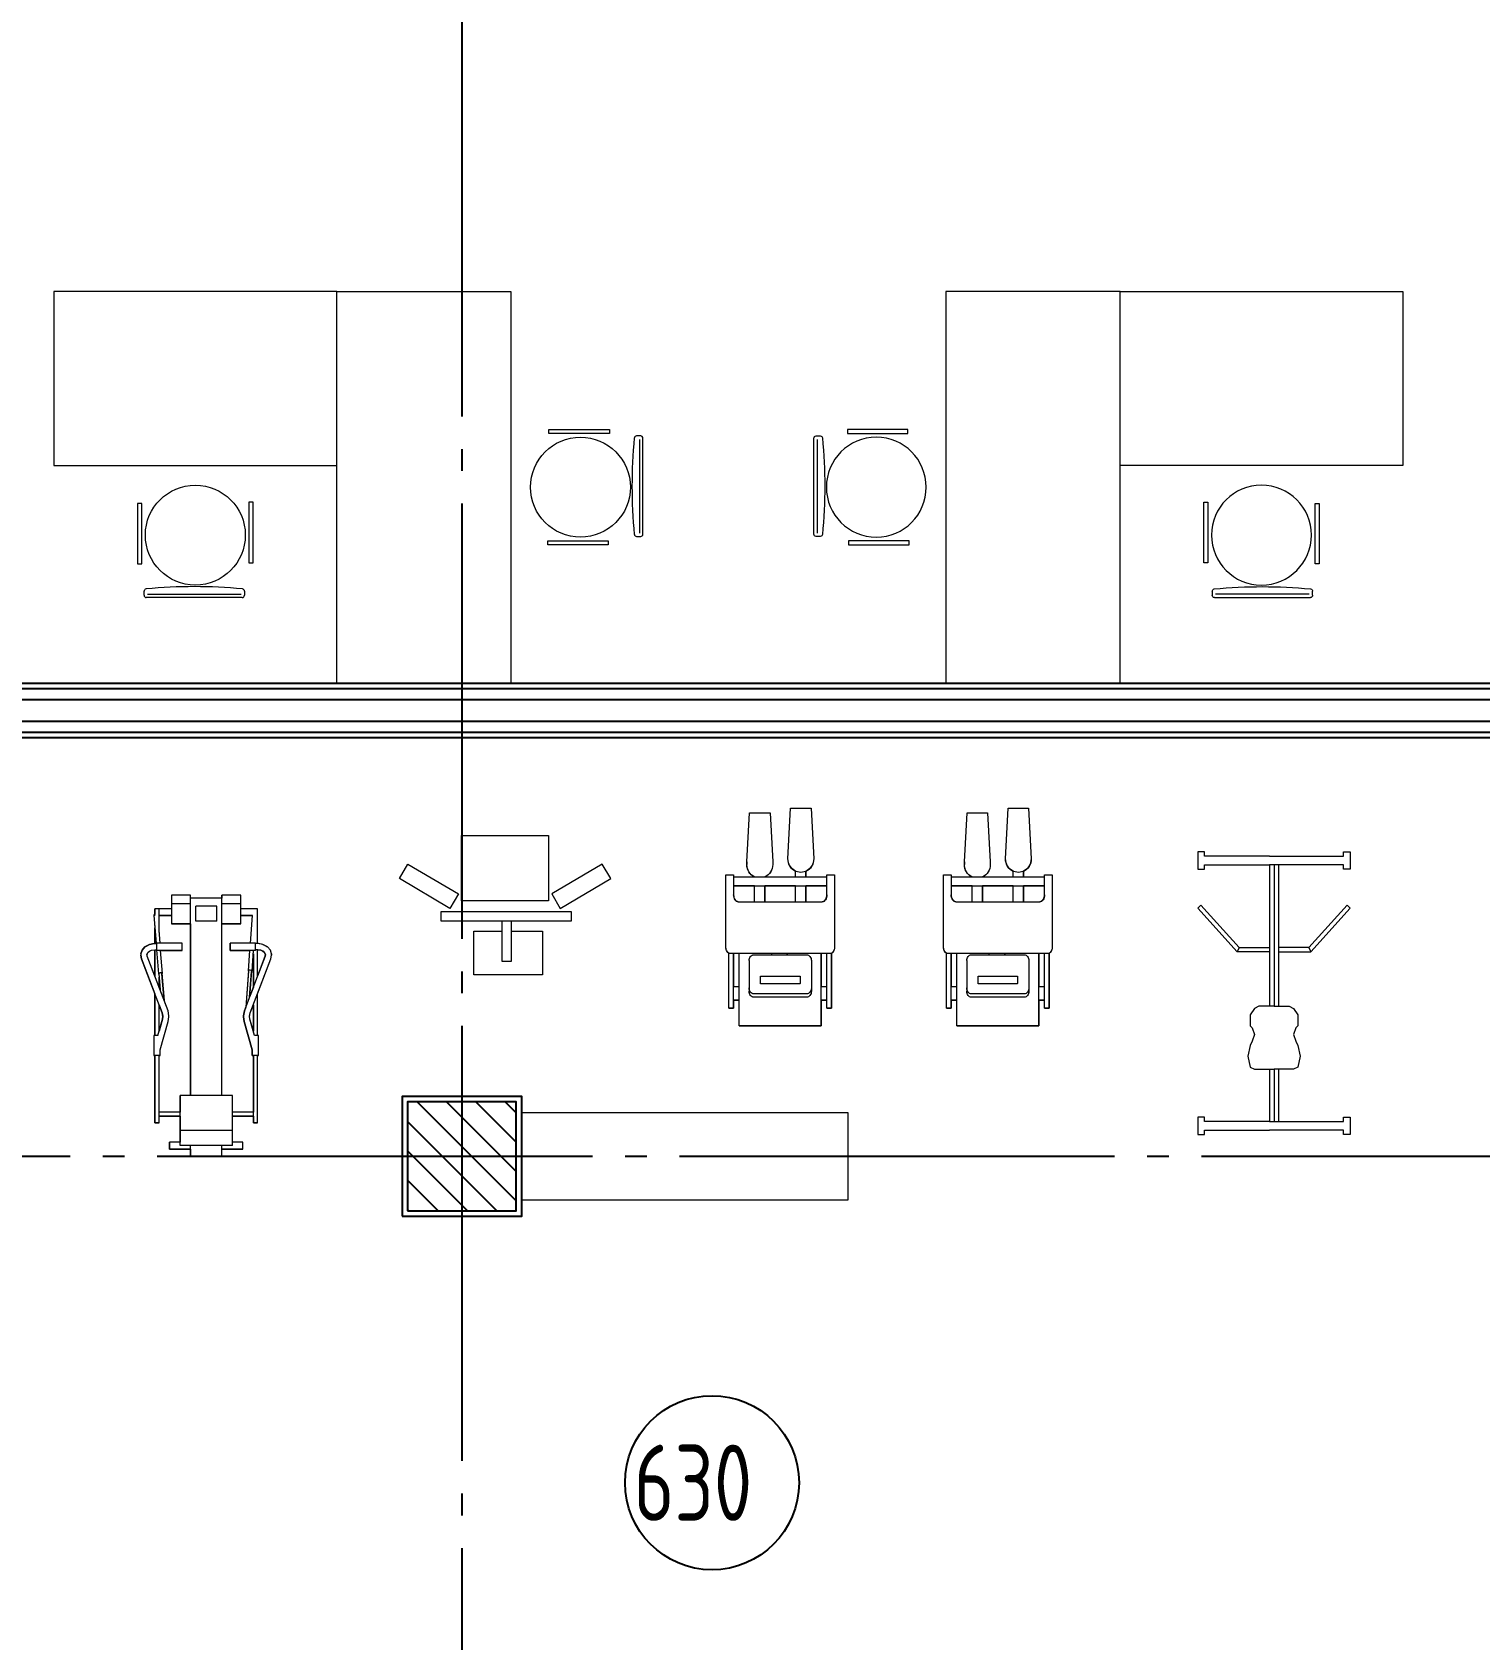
# Model space of a CAD drawing. Header units: millimetres. Extents: x -4830 to 49130, y -6610 to 29660.
# Drawn here: x 16025 to 22679, y 778 to 8166 of the extents above; entities that cross this region are included whole.
import ezdxf

# ---------------------------------------------------------------- set-up
doc = ezdxf.new("R2010")
doc.units = ezdxf.units.MM
doc.linetypes.add('ГОСТ 2.303 5', pattern=[24, 20, -1.5, 1, -1.5])
doc.layers.add('Оборудование', color=5, linetype='Continuous', lineweight=18)
doc.layers.add('оси', color=40, linetype='Continuous')
doc.layers.add('текст', color=82, linetype='Continuous')
doc.styles.add('ГОСТ 2.304', font='CS_Gost2304.shx')

# ---------------------------------------------------------------- blocks, each defined once
blk = doc.blocks.new('ТР08 500х1000')
at = {"layer": 'Оборудование'}
for p, q in [((-377.1, 0), (-377.1, -1.7)), ((-377.1, 0), (0, 0)), ((0, 0), (0, -331.6)), ((0, 0), (-377.1, 0)), ((-377.1, 0), (-377.1, -118.1)), ((-377.1, -1.7), (-377.1, -6.6)), ((-377.1, -6.6), (-377.1, -14.7)), ((-377.1, -14.7), (-377.1, -25.6)), ((-377.1, -25.6), (-377.1, -39.1)), ((-377.1, -39.1), (-377.1, -54.6)), ((-377.1, -54.6), (-377.1, -71.7)), ((-377.1, -71.7), (-377.1, -331.6)), ((0, -118.1), (0, 0)), ((-424.3, -81.6), (-402.9, -81.6)), ((-424.3, -81.6), (-424.3, -333.4)), ((-424.3, -81.6), (-424.3, -333.4)), ((-402.9, -81.6), (-424.3, -81.6)), ((-402.9, -81.6), (-402.9, -331.6)), ((-402.9, -118.1), (-402.9, -81.6)), ((-402.9, -118.1), (-377.1, -118.1)), ((-377.1, -118.1), (-402.9, -118.1)), ((-327.8, -143.4), (-329.8, -148)), ((-325.2, -139.3), (-327.8, -143.4)), ((-321.9, -135.9), (-325.2, -139.3)), ((-318.2, -133.4), (-321.9, -135.9)), ((-314.2, -131.9), (-318.2, -133.4)), ((-314.2, -147.5), (-318.2, -149)), ((-310, -131.4), (-314.2, -131.9)), ((-310, -146.9), (-314.2, -147.5)), ((-67.1, -131.4), (-310, -131.4)), ((-67.1, -146.9), (-310, -146.9)), ((-63, -131.9), (-67.1, -131.4)), ((-63, -147.5), (-67.1, -146.9)), ((-58.9, -133.4), (-63, -131.9)), ((-58.9, -149), (-63, -147.5)), ((-55.2, -135.9), (-58.9, -133.4)), ((-52, -139.3), (-55.2, -135.9)), ((-49.3, -143.4), (-52, -139.3)), ((-47.3, -148), (-49.3, -143.4)), ((0, -118.1), (25.7, -118.1)), ((25.7, -118.1), (0, -118.1)), ((25.7, -81.6), (47.1, -81.6)), ((25.7, -81.6), (25.7, -331.6)), ((47.1, -81.6), (25.7, -81.6)), ((25.7, -81.6), (25.7, -118.1)), ((47.1, -81.6), (47.1, -333.4)), ((47.1, -333.4), (47.1, -81.6)), ((-402.9, -180.3), (-377.1, -180.3)), ((-402.9, -331.6), (-402.9, -180.3)), ((-402.9, -180.3), (-377.1, -180.3)), ((-377.1, -180.3), (-377.1, -331.6)), ((-331, -153.1), (-331.4, -158.3)), ((-331.4, -299.5), (-331.4, -158.3)), ((-331, -168.6), (-331.4, -173.9)), ((-329.8, -148), (-331, -153.1)), ((-329.8, -163.6), (-331, -168.6)), ((-327.8, -158.9), (-329.8, -163.6)), ((-325.2, -154.8), (-327.8, -158.9)), ((-321.9, -151.5), (-325.2, -154.8)), ((-318.2, -149), (-321.9, -151.5)), ((-97.9, -193.1), (-279.3, -193.1)), ((-279.3, -193.1), (-279.3, -227.5)), ((-279.3, -193.1), (-279.3, -193.7)), ((-279.3, -193.7), (-279.3, -228.1)), ((-97.9, -193.1), (-97.9, -193.7)), ((-97.9, -228.1), (-97.9, -193.7)), ((-55.2, -151.5), (-58.9, -149)), ((-52, -154.8), (-55.2, -151.5)), ((-49.3, -158.9), (-52, -154.8)), ((-47.3, -163.6), (-49.3, -158.9)), ((-46.1, -153.1), (-47.3, -148)), ((-46.1, -168.6), (-47.3, -163.6)), ((-45.7, -158.3), (-46.1, -153.1)), ((-45.7, -173.9), (-46.1, -168.6)), ((-45.7, -299.5), (-45.7, -158.3)), ((0, -180.3), (25.7, -180.3)), ((0, -331.6), (0, -180.3)), ((0, -180.3), (25.7, -180.3)), ((25.7, -180.3), (25.7, -331.6)), ((-279.3, -227.5), (-279.3, -228.1)), ((-279.3, -228.1), (-97.9, -228.1)), ((-438.2, -356.6), (-438.6, -362.7)), ((-438.3, -358.1), (-438.6, -362.7)), ((-438.6, -362.7), (-438.6, -694.3)), ((-438.6, -362.7), (-438.6, -694.3)), ((-437.6, -353.6), (-438.3, -358.1)), ((-436.9, -350.8), (-438.2, -356.6)), ((-436.6, -349.8), (-437.6, -353.6)), ((-435, -345.4), (-436.9, -350.8)), ((-435.2, -346), (-436.6, -349.8)), ((-433.3, -342.3), (-435.2, -346)), ((-432.3, -340.7), (-435, -345.4)), ((-430.8, -338.7), (-433.3, -342.3)), ((-429, -336.8), (-432.3, -340.7)), ((-427.8, -335.7), (-430.8, -338.7)), ((-425.3, -334), (-429, -336.8)), ((-424.3, -333.4), (-427.8, -335.7)), ((-421.3, -332.2), (-425.3, -334)), ((-417.1, -331.6), (-421.3, -332.2)), ((-227.9, -331.6), (-417.1, -331.6)), ((40, -331.6), (-417.1, -331.6)), ((-377.1, -331.6), (-402.9, -331.6)), ((-331.4, -299.5), (-331, -304.8)), ((-331, -304.8), (-329.8, -309.8)), ((-329.8, -309.8), (-327.8, -314.5)), ((-327.8, -314.5), (-325.2, -318.5)), ((-325.2, -318.5), (-321.9, -321.9)), ((-321.9, -321.9), (-318.2, -324.4)), ((-318.2, -324.4), (-314.2, -325.9)), ((-314.2, -325.9), (-310, -326.4)), ((-310, -326.4), (-67.1, -326.4)), ((-227.9, -326.4), (-227.9, -327.7)), ((-227.9, -327.7), (-227.9, -331.6)), ((-156.4, -326.4), (-156.4, -327.7)), ((-156.4, -328), (-156.4, -326.4)), ((-156.4, -327.7), (-156.4, -331.6)), ((-156.4, -331.6), (-156.4, -328)), ((40, -331.6), (-156.4, -331.6)), ((-67.1, -326.4), (-63, -325.9)), ((-63, -325.9), (-58.9, -324.4)), ((-58.9, -324.4), (-55.2, -321.9)), ((-55.2, -321.9), (-52, -318.5)), ((-52, -318.5), (-49.3, -314.5)), ((-49.3, -314.5), (-47.3, -309.8)), ((-47.3, -309.8), (-46.1, -304.8)), ((-46.1, -304.8), (-45.7, -299.5)), ((25.7, -331.6), (0, -331.6)), ((44.2, -332.2), (40, -331.6)), ((48.2, -334), (44.2, -332.2)), ((50.7, -335.7), (47.1, -333.4)), ((51.9, -336.8), (48.2, -334)), ((53.7, -338.8), (50.7, -335.7)), ((55.2, -340.7), (51.9, -336.8)), ((56.1, -342.2), (53.7, -338.8)), ((57.8, -345.4), (55.2, -340.7)), ((58.1, -346), (56.1, -342.2)), ((59.8, -350.8), (57.8, -345.4)), ((59.6, -350.1), (58.1, -346)), ((60.6, -354.2), (59.6, -350.1)), ((61, -356.6), (59.8, -350.8)), ((61.2, -358.4), (60.6, -354.2)), ((61.4, -362.7), (61, -356.6)), ((61.4, -362.7), (61.2, -358.4)), ((61.4, -694.3), (61.4, -362.7)), ((61.4, -694.3), (61.4, -362.7)), ((61.4, -694.3), (61.4, -362.7)), ((-402.5, -595.7), (-401.6, -590.4)), ((-401.2, -589.1), (-402.4, -595)), ((-401.6, -590.4), (-399.9, -585.3)), ((-399.2, -583.8), (-401.2, -589.1)), ((-399.9, -585.3), (-397.6, -580.6)), ((-396.6, -579.1), (-399.2, -583.8)), ((-397.6, -580.6), (-394.5, -576.4)), ((-393.3, -575.2), (-396.6, -579.1)), ((-394.5, -576.4), (-390.8, -573.1)), ((-389.6, -572.3), (-393.3, -575.2)), ((-390.8, -573.1), (-386.3, -570.8)), ((-385.6, -570.5), (-389.6, -572.3)), ((-386.3, -570.8), (-381.4, -569.9)), ((-381.4, -569.9), (-385.6, -570.5)), ((-381.4, -569.9), (4.3, -569.9)), ((-381.4, -569.9), (-306.4, -569.9)), ((-306.4, -569.9), (-306.4, -642.5)), ((-306.4, -569.9), (-306.4, -642.5)), ((-259.3, -642.5), (-259.3, -569.9)), ((-259.3, -569.9), (-259.3, -642.5)), ((-259.3, -642.5), (-259.3, -569.9)), ((-259.3, -569.9), (-117.9, -569.9)), ((-117.9, -569.9), (-117.9, -642.5)), ((-117.9, -569.9), (-117.9, -642.5)), ((-70.7, -569.9), (-70.7, -642.5)), ((-70.7, -642.5), (-70.7, -569.9)), ((-70.7, -569.9), (4.3, -569.9)), ((8.5, -570.5), (4.3, -569.9)), ((4.3, -569.9), (9.4, -570.9)), ((12.5, -572.3), (8.5, -570.5)), ((9.4, -570.9), (14.1, -573.4)), ((16.2, -575.2), (12.5, -572.3)), ((14.1, -573.4), (17.9, -577)), ((19.4, -579.1), (16.2, -575.2)), ((17.9, -577), (20.9, -581.5)), ((22.1, -583.8), (19.4, -579.1)), ((20.9, -581.5), (23.1, -586.1)), ((24.1, -589.1), (22.1, -583.8)), ((23.1, -586.1), (24.5, -590.9)), ((25.3, -595), (24.1, -589.1)), ((24.5, -590.9), (25.4, -595.9)), ((-402.4, -595), (-402.9, -601)), ((-402.9, -601), (-402.5, -595.7)), ((-402.9, -694.3), (-402.9, -601)), ((-402.9, -642.5), (-402.9, -601)), ((-402.9, -642.5), (25.7, -642.5)), ((-306.4, -642.5), (-402.9, -642.5)), ((-117.9, -642.5), (-259.3, -642.5)), ((25.7, -642.5), (-70.7, -642.5)), ((25.7, -601), (25.3, -595)), ((25.4, -595.9), (25.7, -601)), ((25.7, -601), (25.7, -694.3)), ((25.7, -601), (25.7, -642.5)), ((-438.6, -694.3), (-402.9, -694.3)), ((-438.6, -694.3), (-402.9, -694.3)), ((-402.9, -683.9), (25.7, -683.9)), ((-402.9, -694.3), (-402.9, -683.9)), ((-402.9, -683.9), (-308, -683.9)), ((-341.5, -731.2), (-342.2, -740.7)), ((-341.6, -731.9), (-342.2, -740.7)), ((-339.8, -723.2), (-341.6, -731.9)), ((-339.4, -721.9), (-341.5, -731.2)), ((-336.9, -714.9), (-339.8, -723.2)), ((-336.5, -714), (-339.4, -721.9)), ((-332.9, -707.1), (-336.9, -714.9)), ((-332.7, -706.7), (-336.5, -714)), ((-327.9, -699.9), (-332.9, -707.1)), ((-327.7, -699.6), (-332.7, -706.7)), ((-322, -693.6), (-327.9, -699.9)), ((-321.8, -693.4), (-327.7, -699.6)), ((-315.3, -688.3), (-322, -693.6)), ((-315.2, -688.2), (-321.8, -693.4)), ((-308, -683.9), (-315.3, -688.3)), ((-308, -683.9), (-315.2, -688.2)), ((-306.4, -683.9), (-306.4, -684)), ((-259.3, -684), (-259.3, -683.9)), ((-259.3, -683.9), (-259.3, -684)), ((-250.4, -688.3), (-257.8, -683.9)), ((-257.6, -684), (-117.9, -683.9)), ((-250.3, -688.3), (-257.6, -684)), ((-243.7, -693.6), (-250.4, -688.3)), ((-243.6, -693.7), (-250.3, -688.3)), ((-237.8, -699.9), (-243.7, -693.6)), ((-237.7, -700.1), (-243.6, -693.7)), ((-232.8, -707.1), (-237.8, -699.9)), ((-232.6, -707.4), (-237.7, -700.1)), ((-228.8, -714.9), (-232.8, -707.1)), ((-228.7, -715.1), (-232.6, -707.4)), ((-225.9, -723.2), (-228.8, -714.9)), ((-225.9, -723.3), (-228.7, -715.1)), ((-224.1, -731.9), (-225.9, -723.2)), ((-224.1, -731.9), (-225.9, -723.3)), ((-223.5, -740.7), (-224.1, -731.9)), ((-223.5, -740.7), (-224.1, -731.9)), ((-136.2, -722.5), (-149.1, -743.2)), ((-143.7, -732.3), (-148, -740.4)), ((-138.5, -725), (-143.7, -732.3)), ((-132.3, -718.6), (-138.5, -725)), ((-117, -708.6), (-136.2, -722.5)), ((-125.4, -713.2), (-132.3, -718.6)), ((-117.9, -708.9), (-125.4, -713.2)), ((-117.9, -683.9), (-117.9, -708.9)), ((-117.9, -683.9), (-117.9, -708.9)), ((-94.3, -703.7), (-117, -708.6)), ((-71.6, -708.6), (-94.3, -703.7)), ((-52.3, -722.5), (-71.6, -708.6)), ((-70.7, -683.9), (-70.7, -708.9)), ((-70.7, -708.9), (-70.7, -683.9)), ((-70.7, -683.9), (25.7, -683.9)), ((-63.2, -713.2), (-70.7, -708.9)), ((-56.3, -718.6), (-63.2, -713.2)), ((-50.1, -725), (-56.3, -718.6)), ((-39.5, -743.2), (-52.3, -722.5)), ((-44.9, -732.3), (-50.1, -725)), ((-40.6, -740.4), (-44.9, -732.3)), ((25.7, -683.9), (25.7, -694.3)), ((25.7, -694.3), (61.4, -694.3)), ((25.7, -694.3), (61.4, -694.3)), ((-342.2, -747.9), (-342.2, -740.7)), ((-342.2, -740.7), (-342.2, -752.7)), ((-342.2, -752.7), (-342.2, -747.9)), ((-342.2, -752.7), (-330, -978.7)), ((-342.2, -752.7), (-330, -978.7)), ((-235.7, -978.7), (-223.5, -752.7)), ((-235.7, -978.7), (-223.5, -752.7)), ((-223.5, -747.9), (-223.5, -740.7)), ((-223.5, -752.7), (-223.5, -740.7)), ((-223.5, -752.7), (-223.5, -747.9)), ((-149.1, -743.2), (-153.6, -767.7)), ((-153, -758.3), (-153.6, -767.7)), ((-153.6, -767.7), (-141.4, -1000)), ((-153.6, -767.7), (-141.4, -1000)), ((-151.1, -749.2), (-153, -758.3)), ((-148, -740.4), (-151.1, -749.2)), ((-47.1, -1000), (-35, -767.7)), ((-47.1, -1000), (-35, -767.7)), ((-37.5, -749.2), (-40.6, -740.4)), ((-35, -767.7), (-39.5, -743.2)), ((-35.6, -758.3), (-37.5, -749.2)), ((-35, -767.7), (-35.6, -758.3)), ((-330, -978.7), (-235.7, -978.7)), ((-330, -978.7), (-235.7, -978.7)), ((-141.4, -1000), (-47.1, -1000)), ((-141.4, -1000), (-47.1, -1000))]:
    blk.add_line(p, q, dxfattribs=at)
blk = doc.blocks.new('ТР06 595х1200')
for p, q in [((-72.3, 1186.3), (-72.3, 1137.1)), ((-72.3, 1186.3), (72.3, 1186.3)), ((72.3, 1186.3), (-72.3, 1186.3)), ((-72.3, 1186.3), (-72.3, 1152.6)), ((72.3, 1186.3), (72.3, 1137.1)), ((72.3, 1152.6), (72.3, 1186.3)), ((-168.6, 1152.6), (-168.6, 1121.1)), ((-168.6, 1152.6), (-72.3, 1152.6)), ((-72.3, 1152.6), (-168.6, 1152.6)), ((-168.6, 1152.6), (-168.6, 1121.1)), ((-168.6, 1121.1), (-120.4, 1121.1)), ((-168.6, 1121.1), (-120.4, 1121.1)), ((-120.4, 1137.1), (-120.4, 906.4)), ((-120.4, 1137.1), (120.4, 1137.1)), ((-120.4, 1121.1), (-120.4, 1002.3)), ((72.3, 1152.6), (168.6, 1152.6)), ((168.6, 1152.6), (72.3, 1152.6)), ((120.4, 1137.1), (120.4, 906.4)), ((120.4, 1121.1), (168.6, 1121.1)), ((120.4, 1002.3), (120.4, 1121.1)), ((120.4, 1121.1), (168.6, 1121.1)), ((168.6, 1152.6), (168.6, 1121.1)), ((168.6, 1121.1), (168.6, 1152.6)), ((-120.4, 1068), (120.4, 1068)), ((-236, 1032.8), (-236, 722.6)), ((-236, 1032.8), (-216.8, 1032.8)), ((-216.8, 1032.8), (-236, 1032.8)), ((-236, 1032.8), (-236, 722.6)), ((-216.8, 1032.8), (-216.8, 722.6)), ((-216.8, 1002.3), (-216.8, 1032.8)), ((-216.8, 1002.3), (-120.4, 1002.3)), ((-120.4, 1002.3), (-216.8, 1002.3)), ((-216.8, 982.6), (-120.4, 982.6)), ((-216.8, 722.6), (-216.8, 982.6)), ((-216.8, 982.6), (-120.4, 982.6)), ((-120.4, 982.6), (-120.4, 906.4)), ((120.4, 1002.3), (216.8, 1002.3)), ((216.8, 1002.3), (120.4, 1002.3)), ((120.4, 982.6), (216.8, 982.6)), ((120.4, 906.4), (120.4, 982.6)), ((120.4, 982.6), (216.8, 982.6)), ((216.8, 1032.8), (216.8, 722.6)), ((216.8, 1032.8), (236, 1032.8)), ((236, 1032.8), (216.8, 1032.8)), ((216.8, 1032.8), (216.8, 1002.3)), ((216.8, 982.6), (216.8, 722.6)), ((236, 1032.8), (236, 722.6)), ((236, 722.6), (236, 1032.8)), ((-120.4, 906.4), (120.4, 906.4)), ((-120.4, 906.4), (-72.3, 906.4)), ((-72.3, 906.4), (-72.3, -13.7)), ((-72.3, 906.4), (-72.3, 118.3)), ((72.3, 906.4), (72.3, -13.7)), ((72.3, 118.3), (72.3, 906.4)), ((72.3, 906.4), (120.4, 906.4)), ((-240.8, 722.6), (-240.8, 630.3)), ((-240.8, 722.6), (-211.9, 722.6)), ((-236, 722.6), (-240.8, 722.6)), ((-240.8, 722.6), (-240.8, 630.3)), ((-211.9, 722.6), (-216.8, 722.6)), ((-211.9, 722.6), (-211.9, 696.3)), ((-211.9, 696.3), (-211.9, 722.6)), ((-211.9, 696.3), (-174.1, 566.5)), ((-174.1, 566.5), (-211.9, 696.3)), ((211.9, 696.3), (174.1, 566.5)), ((211.9, 696.3), (174.1, 566.5)), ((211.9, 722.6), (211.9, 696.3)), ((211.9, 722.6), (240.8, 722.6)), ((216.8, 722.6), (211.9, 722.6)), ((211.9, 722.6), (211.9, 696.3)), ((240.8, 722.6), (236, 722.6)), ((240.8, 630.3), (240.8, 722.6)), ((240.8, 630.3), (240.8, 722.6)), ((-240.8, 630.3), (-222.2, 630.3)), ((-240.8, 630.3), (-236, 630.3)), ((-236, 630.3), (-236, 440)), ((-236, 630.3), (-236, 440)), ((-222.2, 630.3), (-200.9, 555.9)), ((-216.8, 611.1), (-216.8, 490.6)), ((-216.8, 490.6), (-216.8, 611.1)), ((-216.8, 611.1), (-200.9, 555.9)), ((222.2, 630.3), (200.9, 555.9)), ((200.9, 555.9), (216.8, 611.1)), ((216.8, 611.1), (216.8, 490.6)), ((216.8, 611.1), (216.8, 490.6)), ((222.2, 630.3), (240.8, 630.3)), ((236, 630.3), (236, 440)), ((236, 440), (236, 630.3)), ((236, 630.3), (240.8, 630.3)), ((-202.7, 527.4), (-297.6, 277.9)), ((-175.6, 518.1), (-271.3, 265.8)), ((-202.7, 527.4), (-216.8, 490.6)), ((-198.9, 543.8), (-202.7, 527.4)), ((-199.3, 541.9), (-202.7, 527.4)), ((-200.9, 555.9), (-199.3, 541.9)), ((-200.9, 555.9), (-199.3, 541.9)), ((-182, 501.3), (-175.6, 518.1)), ((-171.5, 540), (-175.6, 518.1)), ((-175.6, 518.1), (-171.5, 540)), ((-174.1, 566.5), (-171.5, 545.9)), ((-171.5, 545.9), (-174.1, 566.5)), ((-171.5, 545.9), (-171.5, 540)), ((-171.5, 540), (-171.5, 545.9)), ((174.1, 566.5), (171.5, 545.9)), ((174.1, 566.5), (171.5, 545.9)), ((171.5, 545.9), (171.5, 540)), ((171.5, 545.9), (171.5, 540)), ((171.5, 540), (175.6, 518.1)), ((171.5, 540), (175.6, 518.1)), ((175.6, 518.1), (271.3, 265.8)), ((175.6, 518.1), (193.9, 470)), ((198.9, 543.8), (202.7, 527.4)), ((200.9, 555.9), (199.3, 541.9)), ((199.3, 541.9), (200.9, 555.9)), ((202.7, 527.4), (199.3, 541.9)), ((202.7, 527.4), (297.6, 277.9)), ((216.8, 490.6), (202.7, 527.4)), ((-216.8, 409.6), (-199.6, 454.8)), ((-208.9, 333.7), (-199.6, 454.8)), ((-199.6, 454.8), (-208.7, 336.4)), ((-194.3, 332.5), (-181.4, 500.9)), ((-194.1, 335.2), (-181.4, 500.9)), ((-183, 498.7), (-181.5, 499.2)), ((-181.4, 500.9), (-182, 501.3)), ((-181.4, 500.9), (-182, 501.3)), ((203.4, 344.9), (193.9, 470)), ((193.9, 470), (203.2, 347.7)), ((-236, 440), (-297.6, 277.9)), ((-216.8, 409.6), (-216.8, 255.3)), ((-216.8, 255.3), (-216.8, 409.6)), ((218.1, 346.1), (212.3, 421.4)), ((216.8, 409.6), (216.8, 363.2)), ((297.6, 277.9), (236, 440)), ((-271.3, 265.8), (-236, 358.9)), ((-236, 358.9), (-236, 237.4)), ((-236, 358.9), (-236, 237.4)), ((-210.6, 335.7), (-217.9, 239.9)), ((-210.6, 335.7), (-216.8, 255.3)), ((-210.7, 333.6), (-207.4, 331.6)), ((-208.7, 336.4), (-210.6, 335.7)), ((-208.7, 336.4), (-210.6, 335.7)), ((-208.9, 333.7), (-206.2, 332.1)), ((-207.4, 331.6), (-201.8, 330.5)), ((-206.2, 332.1), (-201.7, 331.2)), ((-201.8, 330.5), (-196.1, 330.7)), ((-201.7, 331.2), (-197.2, 331.4)), ((-199.5, 239.9), (-192.3, 334.2)), ((-199.5, 239.9), (-192.3, 334.2)), ((-197.2, 331.4), (-194.3, 332.5)), ((-196.1, 330.7), (-192.5, 332.1)), ((-192.3, 334.2), (-194.1, 335.2)), ((-192.3, 334.2), (-194.1, 335.2)), ((203.2, 347.7), (201.5, 346.6)), ((203.2, 347.7), (201.5, 346.6)), ((201.5, 346.6), (209.7, 239.9)), ((201.5, 346.6), (209.7, 239.9)), ((201.6, 344.5), (205.3, 343.1)), ((203.4, 344.9), (206.3, 343.8)), ((205.3, 343.1), (210.9, 342.9)), ((206.3, 343.8), (210.9, 343.6)), ((210.9, 343.6), (215.4, 344.5)), ((210.9, 342.9), (216.5, 344)), ((215.4, 344.5), (218.1, 346.1)), ((216.5, 344), (219.9, 346)), ((219.7, 348.1), (217.8, 348.8)), ((228.2, 237.5), (219.7, 348.1)), ((236, 358.9), (236, 237.4)), ((236.8, 237.4), (236.8, 358.6)), ((236.8, 358.6), (271.3, 265.8)), ((-297.6, 277.9), (-300, 262)), ((-297.6, 277.9), (-300, 262)), ((-300, 256.1), (-300, 262)), ((-300, 262), (-300, 256.1)), ((-300, 256.1), (-294.9, 238.6)), ((-300, 256.1), (-294.9, 238.6)), ((-294.9, 238.6), (-282, 223.8)), ((-294.9, 238.6), (-282, 223.8)), ((-277.8, 221.5), (-282, 223.8)), ((-282, 223.8), (-260.3, 212.4)), ((-272.7, 259.7), (-268.4, 250.2)), ((-271.3, 265.8), (-272.1, 258.6)), ((-272.1, 258.6), (-271.3, 265.8)), ((-268.4, 250.3), (-272.1, 258.6)), ((-260.8, 243.4), (-268.4, 250.3)), ((-268.4, 250.2), (-260.8, 243.4)), ((-264.2, 244.9), (-251.3, 239.1)), ((-251.3, 239.1), (-260.8, 243.4)), ((-251.3, 239.1), (-236.8, 237.4)), ((-236, 237.4), (-251.3, 239.1)), ((-236.8, 237.4), (-226.4, 237.5)), ((-226.4, 239.9), (-226.4, 206.3)), ((-226.4, 239.9), (-110.8, 239.9)), ((-110.8, 239.9), (-199.5, 239.9)), ((-110.8, 239.9), (-110.8, 206.3)), ((-110.8, 206.3), (-110.8, 239.9)), ((110.8, 239.9), (226.4, 239.9)), ((110.8, 239.9), (110.8, 206.3)), ((209.7, 239.9), (110.8, 239.9)), ((110.8, 239.9), (110.8, 206.3)), ((226.4, 239.9), (226.4, 206.3)), ((236.8, 237.4), (226.4, 237.5)), ((251.3, 239.1), (236.8, 237.4)), ((251.3, 239.1), (236.8, 237.4)), ((264.2, 244.9), (251.3, 239.1)), ((260.8, 243.4), (251.3, 239.1)), ((260.3, 212.4), (282, 223.8)), ((268.4, 250.2), (260.8, 243.4)), ((268.4, 250.2), (260.8, 243.4)), ((272.7, 259.7), (268.4, 250.2)), ((272.1, 258.6), (268.4, 250.2)), ((271.3, 265.8), (272.1, 258.6)), ((271.3, 265.8), (272.1, 258.6)), ((277.8, 221.5), (282, 223.8)), ((294.9, 238.6), (282, 223.8)), ((282, 223.8), (294.9, 238.6)), ((300, 256.1), (294.9, 238.6)), ((294.9, 238.6), (300, 256.1)), ((297.6, 277.9), (300, 262)), ((300, 262), (297.6, 277.9)), ((300, 256.1), (300, 262)), ((300, 256.1), (300, 262)), ((-277.8, 221.5), (-263.1, 213.6)), ((-260.3, 212.4), (-263.1, 213.6)), ((-260.3, 212.4), (-239.9, 208.9)), ((-260.3, 212.4), (-236, 208.8)), ((-239.9, 208.9), (-226.4, 208.8)), ((-236, 208.8), (-236, 49.2)), ((-236, 208.8), (-236, 49.2)), ((-226.4, 206.3), (-110.8, 206.3)), ((-211.9, 79.1), (-202.1, 206.3)), ((-211.9, 79.1), (-202.1, 206.3)), ((-202.1, 206.3), (-110.8, 206.3)), ((110.8, 206.3), (226.4, 206.3)), ((110.8, 206.3), (212.2, 206.3)), ((212.2, 206.3), (216.8, 147.4)), ((212.2, 206.3), (216.6, 148.8)), ((216.6, 148.8), (216.8, 118.3)), ((239.9, 208.9), (226.4, 208.8)), ((240.5, 77.4), (230.4, 208.8)), ((236, 208.8), (239.9, 208.9)), ((236, 208.8), (236, 135.8)), ((236, 135.8), (236, 208.8)), ((260.3, 212.4), (239.9, 208.9)), ((239.9, 208.9), (260.3, 212.4)), ((260.3, 212.4), (263.1, 213.6)), ((277.8, 221.5), (263.1, 213.6)), ((-212.8, 79), (-159, 79)), ((-159, 79), (-211.9, 79.1)), ((-159, 118.3), (-72.3, 118.3)), ((-159, 118.3), (-159, -13.7)), ((-72.3, 118.3), (-159, 118.3)), ((-159, 118.3), (-159, 79)), ((-48.2, 105.8), (-48.2, 36.3)), ((-48.2, 105.8), (48.2, 105.8)), ((48.2, 105.8), (48.2, 36.3)), ((72.3, 118.3), (159, 118.3)), ((159, 118.3), (72.3, 118.3)), ((159, -13.7), (159, 118.3)), ((159, 79), (159, 118.3)), ((159, 79), (216.8, 79)), ((216.8, 79), (159, 79)), ((216.8, 147.4), (216.8, 49.2)), ((216.8, 118.3), (216.8, 79)), ((240.5, 77.4), (236, 135.8)), ((236, 81.2), (236, 49.2)), ((236, 75.2), (240.5, 77.4)), ((236, 75.2), (237.1, 75.4)), ((236, 49.2), (236, 75.2)), ((237.1, 75.4), (240.5, 77.4)), ((-236, 49.2), (-159, 49.2)), ((-236, 49.2), (-159, 49.2)), ((-159, 49.2), (-159, -13.7)), ((-159, 25.4), (-72.3, 25.4)), ((-72.3, 0), (72.3, 0)), ((-72.3, -13.7), (-72.3, 0)), ((-72.3, 0), (72.3, 0)), ((-48.2, 36.3), (48.2, 36.3)), ((72.3, 25.4), (159, 25.4)), ((72.3, 0), (72.3, -13.7)), ((159, 49.2), (236, 49.2)), ((159, -13.7), (159, 49.2)), ((159, 49.2), (236, 49.2)), ((-159, -13.7), (-72.3, -13.7)), ((-159, -13.7), (-72.3, -13.7)), ((72.3, -13.7), (159, -13.7)), ((72.3, -13.7), (159, -13.7))]:
    blk.add_line(p, q)
blk = doc.blocks.new('cg')
at = {"layer": 'Оборудование', "ltscale": 300}
for p, q in [((96954.8, -10493.3), (96924.8, -10493.3)), ((96924.8, -10493.3), (96924.8, -10573.3)), ((96954.8, -10513.3), (96954.8, -10493.3)), ((97254.8, -10513.3), (96954.8, -10513.3)), ((96954.8, -10553.3), (97254.8, -10553.3)), ((96954.8, -10573.3), (96954.8, -10553.3)), ((97254.8, -10513.3), (97594.8, -10513.3)), ((97254.8, -10553.3), (97254.8, -11203.3)), ((97594.8, -10553.3), (97254.8, -10553.3)), ((97274.8, -10553.3), (97274.8, -11203.3)), ((97294.8, -10553.3), (97294.8, -11203.3)), ((97594.8, -10493.3), (97624.8, -10493.3)), ((97594.8, -10513.3), (97594.8, -10493.3)), ((97594.8, -10573.3), (97594.8, -10553.3)), ((97624.8, -10493.3), (97624.8, -10573.3)), ((96924.8, -10573.3), (96954.8, -10573.3)), ((97624.8, -10573.3), (97594.8, -10573.3)), ((96924.8, -10753.3), (96939.1, -10739.1)), ((97104.8, -10953.3), (96924.8, -10753.3)), ((96939.1, -10739.1), (97114.8, -10933.3)), ((97610.6, -10739), (97434.8, -10933.3)), ((97444.8, -10953.3), (97624.8, -10753.3)), ((97624.8, -10753.3), (97610.6, -10739)), ((97114.8, -10933.3), (97104.8, -10953.3)), ((97114.8, -10933.3), (97254.8, -10933.3)), ((97254.8, -10933.3), (97254.8, -10953.3)), ((97294.8, -10933.3), (97294.8, -10953.3)), ((97434.8, -10933.3), (97294.8, -10933.3)), ((97434.8, -10933.3), (97444.8, -10953.3)), ((97254.8, -10953.3), (97104.8, -10953.3)), ((97294.8, -10953.3), (97444.8, -10953.3)), ((97184.8, -11213.3), (97164.8, -11243.3)), ((97204.8, -11203.3), (97184.8, -11213.3)), ((97274.8, -11203.3), (97204.8, -11203.3)), ((97274.8, -11203.3), (97344.8, -11203.3)), ((97344.8, -11203.3), (97364.8, -11213.3)), ((97364.8, -11213.3), (97384.8, -11243.3)), ((97164.8, -11243.3), (97164.8, -11293.3)), ((97164.8, -11293.3), (97174.8, -11303.3)), ((97174.8, -11303.3), (97184.8, -11333.3)), ((97374.8, -11303.3), (97364.8, -11333.3)), ((97384.8, -11293.3), (97374.8, -11303.3)), ((97384.8, -11243.3), (97384.8, -11293.3)), ((97174.8, -11363.3), (97164.8, -11383.3)), ((97184.8, -11333.3), (97174.8, -11363.3)), ((97364.8, -11333.3), (97374.8, -11363.3)), ((97374.8, -11363.3), (97384.8, -11383.3)), ((97164.8, -11383.3), (97154.8, -11433.3)), ((97154.8, -11433.3), (97164.8, -11483.3)), ((97384.8, -11383.3), (97394.8, -11433.3)), ((97394.8, -11433.3), (97384.8, -11483.3)), ((97164.8, -11483.3), (97184.8, -11493.3)), ((97184.8, -11493.3), (97274.8, -11493.3)), ((97254.8, -11493.3), (97254.8, -11733.3)), ((97364.8, -11493.3), (97274.8, -11493.3)), ((97274.8, -11493.3), (97274.8, -11733.3)), ((97294.8, -11493.3), (97294.8, -11733.3)), ((97384.8, -11483.3), (97364.8, -11493.3)), ((96954.8, -11713.3), (96924.8, -11713.3)), ((96924.8, -11713.3), (96924.8, -11793.3)), ((96954.8, -11733.3), (96954.8, -11713.3)), ((97254.8, -11733.3), (96954.8, -11733.3)), ((97254.8, -11733.3), (97594.8, -11733.3)), ((97594.8, -11713.3), (97624.8, -11713.3)), ((97594.8, -11733.3), (97594.8, -11713.3)), ((97624.8, -11713.3), (97624.8, -11793.3)), ((96924.8, -11793.3), (96954.8, -11793.3)), ((96954.8, -11773.3), (97254.8, -11773.3)), ((96954.8, -11793.3), (96954.8, -11773.3)), ((97594.8, -11773.3), (97254.8, -11773.3)), ((97594.8, -11793.3), (97594.8, -11773.3)), ((97624.8, -11793.3), (97594.8, -11793.3))]:
    blk.add_line(p, q, dxfattribs=at)
blk = doc.blocks.new('ТР27_970х640')
at = {"layer": 'Оборудование'}
for points in [[(-213.7, 340.9), (-213.7, 640.9), (186.3, 640.9), (186.3, 340.9)], [(-499.7, 442.5), (-460.4, 509.5), (-228, 372.9), (-267.3, 306)], [(472.3, 442.5), (432.9, 509.5), (200.5, 372.9), (239.8, 306)], [(-308.4, 246.6), (-308.4, 292.3), (290.1, 292.3), (290.1, 246.6)]]:
    blk.add_lwpolyline(points, close=True, dxfattribs=at)
for points in [[(-29.7, 246.6), (-29.7, 63.9), (16, 63.9), (16, 246.6)], [(-157.6, 0), (-157.6, 200.9), (-29.7, 200.9)], [(16, 200.9), (157.6, 200.9), (157.6, 0), (-157.6, 0)]]:
    blk.add_lwpolyline(points, dxfattribs=at)
blk = doc.blocks.new('рабочее место 3')
at = {"layer": 'Оборудование', "ltscale": 100}
for p, q in [((1116, 1406.9), (674.7, 1406.9)), ((664.7, 1396.9), (664.7, 1377.7)), ((680.2, 1391.5), (1110.5, 1391.5)), ((1126, 1377.7), (1126, 1396.9))]:
    blk.add_line(p, q, dxfattribs=at)
for points in [[(634.5, 974.7), (634.5, 1252.9), (653.6, 1252.9), (653.6, 974.7)], [(1146.3, 969.5), (1146.3, 1247.7), (1165.4, 1247.7), (1165.4, 969.5)], [(0, 0), (0, 800), (1800, 800), (1800, 0)]]:
    blk.add_lwpolyline(points, close=True, dxfattribs=at)
blk.add_circle((900, 1120.1), 229.5, dxfattribs=at)
for centre, radius, start, end in [((674.7, 1396.9), 10, 90, 180.09491), ((1116, 1396.9), 10, 0.03752, 90), ((674.7, 1377.7), 10, 180.09491, 264.45943), ((895.4, 3652.6), 2295.6, 264.45943, 275.53908), ((1116, 1377.7), 10, 275.53908, 0.03752)]:
    blk.add_arc(centre, radius, start, end, dxfattribs=at)
blk = doc.blocks.new('рабочее место 4')
at = {"layer": 'Оборудование', "ltscale": 100}
for p, q in [((1377.7, 876), (1396.9, 876)), ((1391.5, 430.2), (1391.5, 860.5)), ((1406.9, 866), (1406.9, 424.7)), ((1396.9, 414.7), (1377.7, 414.7))]:
    blk.add_line(p, q, dxfattribs=at)
for points in [[(0, 0), (800, 0), (800, 1300), (0, 1300)], [(969.5, 896.3), (1247.7, 896.3), (1247.7, 915.4), (969.5, 915.4)], [(974.7, 384.5), (1252.9, 384.5), (1252.9, 403.6), (974.7, 403.6)]]:
    blk.add_lwpolyline(points, close=True, dxfattribs=at)
blk.add_circle((1120.1, 650), 229.5, dxfattribs=at)
for centre, radius, start, end in [((3652.6, 645.4), 2295.6, 174.46092, 185.54057), ((1377.7, 866), 10, 89.96248, 174.46092), ((1396.9, 866), 10, 360, 89.96248), ((1377.7, 424.7), 10, 185.54057, 269.90509), ((1396.9, 424.7), 10, 269.90509, 360)]:
    blk.add_arc(centre, radius, start, end, dxfattribs=at)

msp = doc.modelspace()

# ---------------------------------------------------------------- hatches: boundary and pattern name
at = {"ltscale": 100}
h = msp.add_hatch(dxfattribs=at)
h.set_pattern_fill('ANSI31', color=256, scale=30, angle=90)
h.set_pattern_definition([(135, (-403169.68, -31084.31), (-67.35192, -67.35192), [])])
h.paths.add_polyline_path([(18250, 3250), (17750, 3250), (17750, 2750), (18250, 2750)])

# ---------------------------------------------------------------- linework, layer by layer
for p, q in [((10185, 5175), (30125, 5175)), ((10185, 5150), (30150, 5150)), ((10185, 5100), (30150, 5100)), ((10185, 5000), (30150, 5000)), ((10185, 4950), (30150, 4950)), ((10185, 4925), (30125, 4925))]:
    msp.add_line(p, q, dxfattribs=at)
for points in [[(17725, 2725), (18275, 2725), (18275, 3275), (17725, 3275)], [(17750, 2750), (18250, 2750), (18250, 3250), (17750, 3250)]]:
    msp.add_lwpolyline(points, close=True, dxfattribs=at)
at = {"layer": 'Оборудование', "ltscale": 100}
msp.add_lwpolyline([(18275, 3200), (18275, 2800), (19775, 2800), (19775, 3200)], close=True, dxfattribs=at)
at = {"layer": 'оси', "linetype": 'ГОСТ 2.303 5', "lineweight": 25, "ltscale": 100}
for points in [[(18000, 27600), (18000, -5110)], [(30600, 3000), (-3330, 3000)]]:
    msp.add_lwpolyline(points, dxfattribs=at)
at = {"layer": 'текст', "linetype": 'Continuous', "lineweight": 25, "ltscale": 100}
msp.add_circle((19150, 1500), 400, dxfattribs=at)

# ---------------------------------------------------------------- block references
at = {"layer": 'Оборудование', "rotation": 270}
for name, p in [('рабочее место 4', (16125, 6975)), ('рабочее место 3', (17425, 6975))]:
    msp.add_blockref(name, p, dxfattribs=at)
at = {"layer": 'Оборудование', "xscale": -1, "rotation": 90}
for name, p in [('рабочее место 3', (21025, 6975)), ('рабочее место 4', (22325, 6975))]:
    msp.add_blockref(name, p, dxfattribs=at)
at = {"layer": 'Оборудование', "ltscale": 100, "xscale": -1, "rotation": 180}
for p in [(19652.1, 3600), (20652.1, 3600)]:
    msp.add_blockref('ТР08 500х1000', p, dxfattribs=at)
at = {"layer": 'Оборудование', "ltscale": 100}
for name, p in [('ТР27_970х640', (18212.7, 3833.6)), ('cg', (-75542, 14893.3))]:
    msp.add_blockref(name, p, dxfattribs=at)
at = {"layer": 'Оборудование', "ltscale": 100, "rotation": 180}
msp.add_blockref('ТР06 595х1200', (16825, 4186.3), dxfattribs=at)

# ---------------------------------------------------------------- texts
at = {"layer": 'текст', "linetype": 'Continuous', "lineweight": 25, "ltscale": 100, "insert": (18790.3, 1675), "char_height": 350, "width": 1202.765, "attachment_point": 1, "style": 'ГОСТ 2.304'}
msp.add_mtext('\\f|b0|i0|c1|p0;\\W0.9134926013;\\T1.0000000000;\\o\\l630', dxfattribs=at)

doc.saveas('drawing.dxf')
